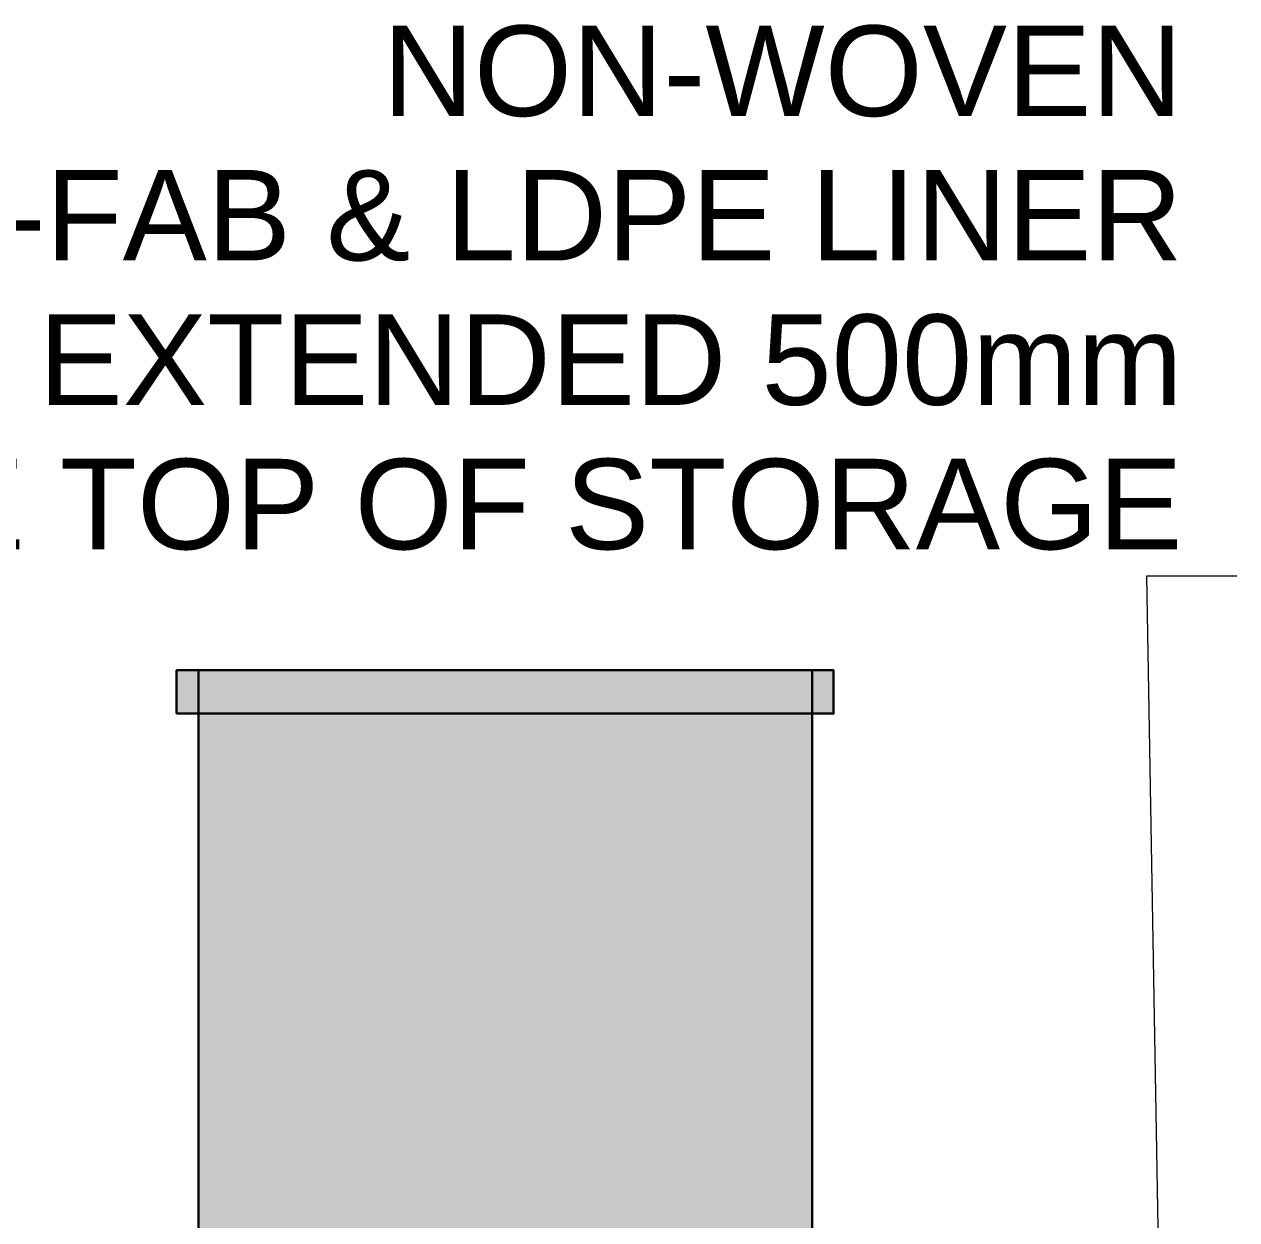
# Model space of a CAD drawing. Header units: millimetres. Extents: x -2152 to 15462, y -2698 to 3631.
# Drawn here: x 13923 to 15109, y 2463 to 3631 of the extents above; entities that cross this region are included whole.
import ezdxf
from ezdxf.enums import TextEntityAlignment as Align

# ---------------------------------------------------------------- set-up
doc = ezdxf.new("R2010")
doc.units = ezdxf.units.MM
for name, color, linetype in [('ANNOTATIONS', 7, 'Continuous'), ('LEADERS', 7, 'Continuous'), ('MANHOLES', 7, 'Continuous')]:
    doc.layers.add(name, color=color, linetype=linetype)
doc.styles.add('ARIAL', font='arial.ttf')

msp = doc.modelspace()

# ---------------------------------------------------------------- linework, layer by layer
at = {"layer": 'LEADERS', "lineweight": 18}
for p, q in [((15108.8, 3091.9), (15020.6, 3091.9)), ((15020.6, 3091.9), (15038.2, 2060))]:
    msp.add_line(p, q, dxfattribs=at)
at = {"layer": 'MANHOLES', "lineweight": 30}
for points in [[(14072.3, 2957.7), (14714.6, 2957.7), (14714.6, 3000), (14072.3, 3000)], [(14093.5, 1560), (14693.5, 1560), (14693.5, 3000), (14093.5, 3000)]]:
    msp.add_lwpolyline(points, close=True, dxfattribs=at)
at = {"layer": 'MANHOLES', "true_color": 0x737373}
msp.add_solid([(14072.3, 2957.7), (14714.6, 2957.7), (14072.3, 3000), (14714.6, 3000)], dxfattribs=at)
at = {"layer": 'MANHOLES', "true_color": 0xb8b8b8}
msp.add_solid([(14093.5, 1560), (14693.5, 1560), (14093.5, 3000), (14693.5, 3000)], dxfattribs=at)

# ---------------------------------------------------------------- texts
at = {"layer": 'ANNOTATIONS', "style": 'ARIAL'}
for s, height, p in [('NON-WOVEN', 88.41, (15055.8, 3541.7)), ('GEO-FAB & LDPE LINER', 88.406, (15055.8, 3400.6)), ('EXTENDED 500mm', 88.406, (15055.8, 3259.4)), ('ABOVE TOP OF STORAGE', 88.406, (15055.8, 3118.3))]:
    msp.add_text(s, height=height, dxfattribs=at).set_placement(p, align=Align.RIGHT)

doc.saveas('drawing.dxf')
